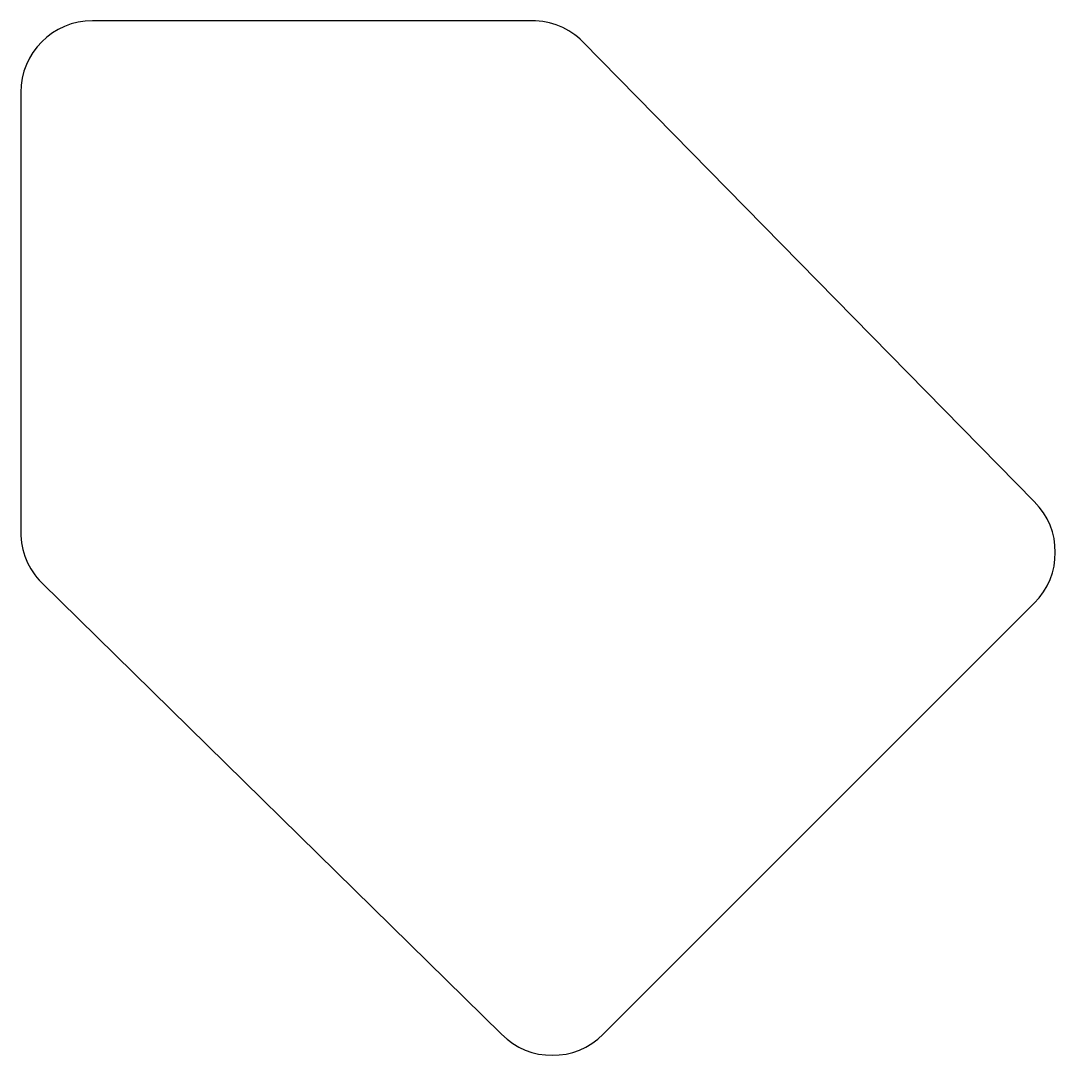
# Model space of a CAD drawing. Extents: x 1.97 to 4.8, y -4.8 to -1.97.
import ezdxf

# ---------------------------------------------------------------- set-up
doc = ezdxf.new("R2010")
doc.units = 0
doc.header["$MEASUREMENT"] = 0
doc.layers.add('BLACK', color=7, linetype='CONTINUOUS')

msp = doc.modelspace()

# ---------------------------------------------------------------- linework, layer by layer
at = {"layer": 'BLACK', "linetype": 'CONTINUOUS'}
for p, q in [((3.3696, -1.9685), (2.1654, -1.9685)), ((4.7455, -3.286), (3.5087, -2.0262)), ((1.9685, -2.1654), (1.9685, -3.3696)), ((2.0262, -3.5087), (3.286, -4.7455)), ((4.7455, -3.5644), (3.5644, -4.7455))]:
    msp.add_line(p, q, dxfattribs=at)
at = {"layer": 'BLACK'}
for centre, radius, start, end in [((2.1654, -2.1654), 0.1969, 90, 180), ((3.3696, -2.1654), 0.1969, 45.0001, 90.0002), ((4.6063, -3.4252), 0.1969, -45, 45), ((2.1654, -3.3696), 0.1968, -180.0002, -135.0001), ((3.4252, -4.6063), 0.1969, -135, -45)]:
    msp.add_arc(centre, radius, start, end, dxfattribs=at)

doc.saveas('drawing.dxf')
